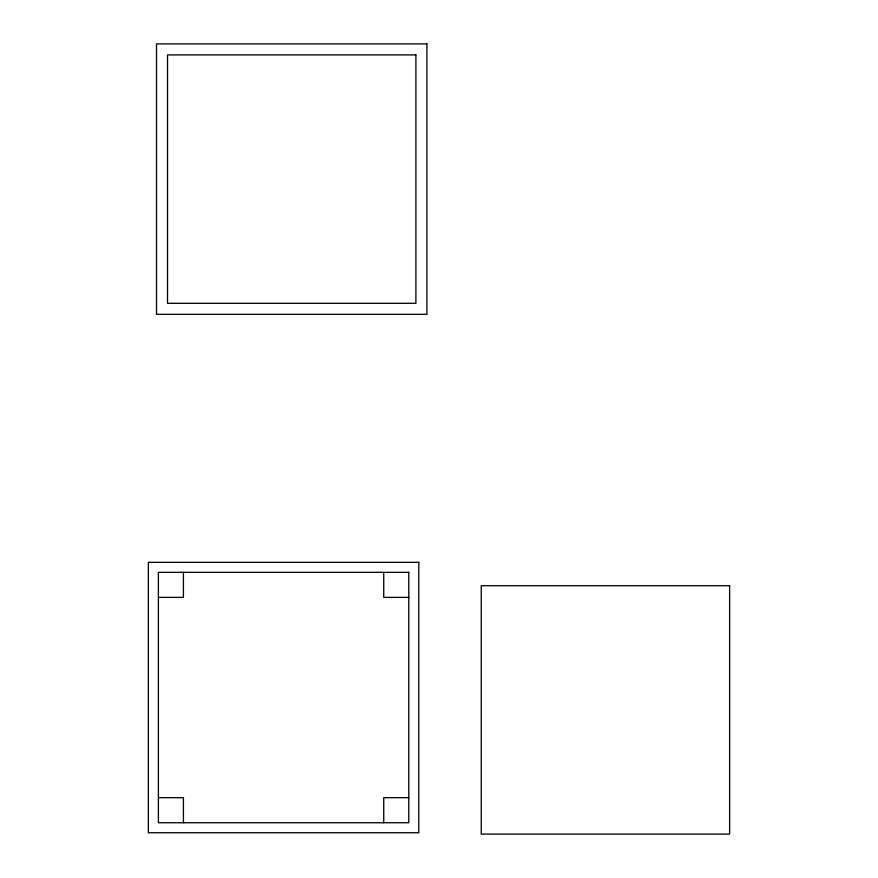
<?xml version="1.0" encoding="UTF-8"?>
<svg xmlns="http://www.w3.org/2000/svg" width="878" height="878" viewBox="0 0 878 878"><rect width="100%" height="100%" fill="white"/><g stroke="black" fill="none" stroke-linecap="round" stroke-linejoin="round"><path stroke-width="1.32" d="M158.391 597.38L183.425 597.38L183.425 572.335M408.775 597.38L383.741 597.38L383.741 572.335M158.391 797.685L183.425 797.685L183.425 822.73M408.775 797.685L383.741 797.685L383.741 822.73M426.917 43.9L156.503 43.9L156.503 314.313L426.917 314.313L426.917 43.9M415.898 54.919L167.511 54.919L167.511 303.305L415.898 303.305L415.898 54.919M418.795 562.326L148.371 562.326L148.371 832.739L418.795 832.739L418.795 562.326M408.775 572.335L158.391 572.335L158.391 822.73L408.775 822.73L408.775 572.335M729.629 585.714L481.243 585.714L481.243 834.1L729.629 834.1L729.629 585.714"/></g></svg>
